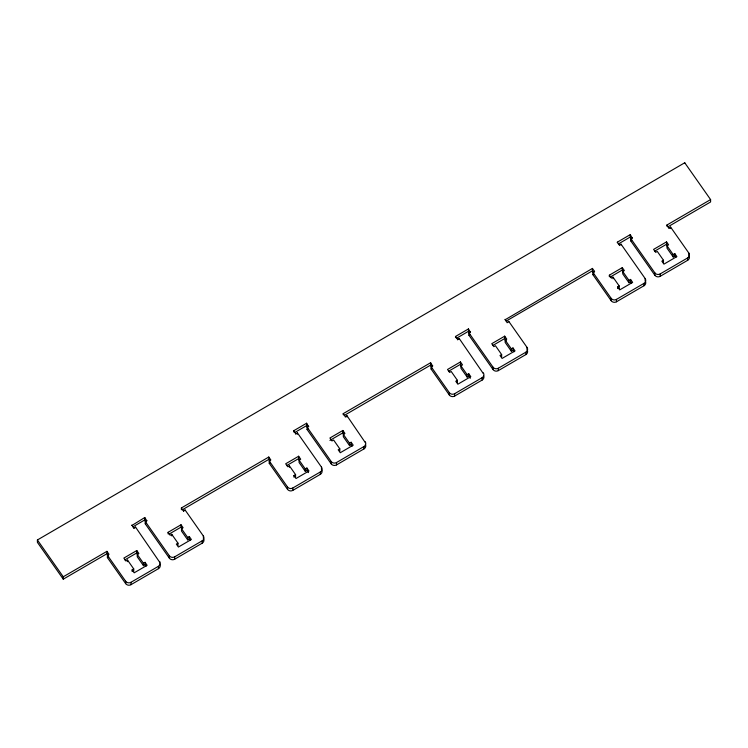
<?xml version="1.0" encoding="UTF-8"?>
<svg xmlns="http://www.w3.org/2000/svg" width="748" height="748" viewBox="0 0 748 748"><rect width="100%" height="100%" fill="white"/><g stroke="black" fill="none" stroke-linecap="round" stroke-linejoin="round"><path stroke-width="1.12" d="M63.262 579.176L63.243 576.792L106.945 551.332L106.955 553.716L63.262 579.176L37.409 542.356L37.4 539.972L684.738 162.765L710.591 199.585L710.6 201.969L667.814 226.896M131.835 525.517L144.775 517.523L146.851 520.917M293.674 431.961L293.665 430.764L306.615 423.228L308.69 426.762M455.513 337.657L455.504 336.469L468.454 328.924L470.52 332.467M617.343 242.763L617.334 242.165L630.284 234.62L632.359 238.313M132.845 526.873L144.794 519.907L144.775 517.523M294.675 432.568L306.624 425.603L306.615 423.228M456.514 338.264L468.463 331.299L468.454 328.924M618.344 243.96L630.293 237.004L630.284 234.62M133.901 528.462L135.519 527.069L159.651 562.187M203.353 538.205L203.353 538.354A3.843 3.497 -0.3 0 1 202.184 543.188L174.667 559.224A3.843 3.497 -0.3 0 1 169.366 558.158L145.243 523.796L145.234 521.412L146.851 520.468M295.741 434.158L297.358 432.774L321.481 467.135L321.49 469.52A3.843 3.497 -0.3 0 1 320.322 474.354L292.814 490.379A3.843 3.497 -0.3 0 1 287.503 489.323L269.243 463.302L269.224 460.918L270.841 459.973L268.775 457.028L181.39 507.957L181.399 509.743M365.361 444.331A3.843 3.497 -0.3 0 1 364.014 448.884L336.507 464.919A3.843 3.497 -0.3 0 1 331.205 463.863L307.073 429.492L307.063 427.108L308.681 426.173M457.57 339.854L459.188 338.47L483.32 373.579M507.125 322.743L508.743 321.35L527.013 347.371L527.022 349.755A3.843 3.497 -0.3 0 1 525.853 354.589L498.336 370.615A3.843 3.497 -0.3 0 1 493.035 369.559L468.912 335.188L468.903 332.813L470.52 331.869M619.409 245.559L621.027 244.166L645.15 278.536L645.159 280.911A3.843 3.497 -0.3 0 1 643.991 285.745L616.483 301.781A3.843 3.497 -0.3 0 1 611.172 300.715L592.912 274.694L592.893 272.319L594.52 271.374L592.444 268.429L505.059 319.798M688.861 255.451A3.843 3.497 -0.3 0 1 687.683 260.285L660.175 276.321A3.843 3.497 -0.3 0 1 654.874 275.255L630.751 240.893L630.732 238.509L632.35 237.565M145.243 523.796L146.15 523.263M307.073 429.492L307.989 428.959M468.912 335.188L469.819 334.665M630.751 240.893L631.658 240.36M343.229 414.691L343.22 413.653L430.614 362.733L432.681 366.118M666.898 226.242L666.889 225.045L710.591 199.585M182.4 509.753L268.794 459.412L268.775 457.028M344.239 415.449L430.624 365.108L430.614 362.733M506.078 321.144L592.463 270.804L592.444 268.429M159.661 563.824A3.843 3.497 -0.3 0 1 158.492 568.648L130.975 584.684A3.843 3.497 -0.3 0 1 125.673 583.627L107.403 557.606L107.394 555.222L109.012 554.277L106.945 551.332M183.456 511.342L185.074 509.958L203.344 535.979L203.344 537.466M345.296 417.047L346.913 415.654L365.174 442.423M483.647 375.786A3.843 3.497 -0.3 0 1 482.161 380.049L454.644 396.075A3.843 3.497 -0.3 0 1 449.342 395.019L431.072 368.998L431.063 366.623L432.681 365.679M668.964 228.439L670.582 227.055L688.843 253.076L688.852 254.713M107.403 557.606L108.619 556.895M269.243 463.302L270.355 462.647M431.072 368.998L431.989 368.465M592.912 274.694L593.819 274.17M143.457 565.647L143.448 563.272L145.065 562.328L145.075 564.703L143.457 565.647L137.258 556.811L137.239 554.427L138.857 553.492L136.791 550.547L123.85 558.083L125.916 561.028L127.534 560.093L133.733 568.929L133.752 571.304M168.085 533.894L168.085 532.314L181.025 524.769L183.092 527.714L181.474 528.658L181.493 531.033L187.692 539.869L189.309 538.934L189.3 536.55L187.683 537.494L187.692 539.869M305.296 471.343L305.278 468.968L306.895 468.024L306.914 470.408L305.296 471.343L299.088 462.507L299.078 460.132L300.696 459.188L298.63 456.243L285.68 463.788L287.746 466.733L289.364 465.789L295.572 474.625L295.582 477.009M349.531 445.574L349.512 443.19L351.13 442.246L351.149 444.63L349.531 445.574L343.323 436.739L343.313 434.354L344.931 433.41L342.865 430.465L329.915 438.01L331.981 440.955L333.599 440.011L339.807 448.847L339.816 451.231M467.126 377.048L467.117 374.664L468.734 373.719L468.744 376.104L467.126 377.048L460.927 368.212L460.908 365.828L462.526 364.884L460.459 361.939L447.519 369.484L449.585 372.429L451.203 371.485L457.402 380.321L457.421 382.705M511.361 351.27L511.351 348.886L512.969 347.951L512.978 350.326L511.361 351.27L505.162 342.434L505.143 340.05L506.761 339.106L504.694 336.161L491.754 343.706L493.82 346.651L495.438 345.707L501.637 354.552L501.656 356.927M609.358 276.769L609.349 275.18L622.299 267.634L624.365 270.58L622.747 271.524L622.757 273.908L628.965 282.744L630.583 281.8L630.564 279.425L628.946 280.36L628.965 282.744M673.2 256.966L673.181 254.591L674.799 253.647L674.818 256.022L673.2 256.966L666.992 248.13L666.982 245.746L668.6 244.811L666.533 241.866L653.584 249.402L655.65 252.347L657.268 251.412L663.476 260.248L663.485 262.623M124.851 559.887L136.809 552.922L136.791 550.547M169.085 534.109L181.044 527.144L181.025 524.769M286.69 465.583L298.639 458.618L298.63 456.243M329.924 440.385L342.874 432.849L342.865 430.465M448.519 371.279L460.478 364.323L460.459 361.939M492.754 345.511L504.713 338.545L504.694 336.161M610.359 276.984L622.308 270.019L622.299 267.634M654.594 251.206L666.543 244.241L666.533 241.866M177.987 545.535L177.968 543.151L171.769 534.315L170.151 535.259L168.085 532.314M619.25 288.401L619.241 286.026L613.033 277.181L611.415 278.125L609.349 275.18M132.125 571.453L132.116 569.873L133.733 568.929M177.968 543.151L176.35 544.095L178.417 547.04L191.366 539.495L189.3 536.55M293.964 477.159L293.955 475.569L295.572 474.625M339.807 448.847L338.19 449.791L340.256 452.736L353.206 445.191L351.13 442.246M457.402 380.321L455.784 381.265L457.851 384.21L470.801 376.665L468.734 373.719M501.637 354.552L500.019 355.487L502.086 358.432L515.035 350.896L512.969 347.951M617.633 288.55L617.624 286.961L619.241 286.026M663.476 260.248L661.858 261.192L663.925 264.137L676.875 256.592L674.799 253.647M107.394 555.222L125.655 581.243A3.843 3.497 -0.3 0 0 130.965 582.299L158.473 566.273A3.843 3.497 -0.3 0 0 159.642 561.439M145.234 521.412L169.357 555.783A3.843 3.497 -0.3 0 0 174.658 556.839L202.175 540.813A3.843 3.497 -0.3 0 0 203.344 535.979M269.224 460.918L287.494 486.939A3.843 3.497 -0.3 0 0 292.795 488.005L320.312 471.969A3.843 3.497 -0.3 0 0 321.481 467.135M307.063 427.108L331.186 461.479A3.843 3.497 -0.3 0 0 336.497 462.535L364.005 446.509A3.843 3.497 -0.3 0 0 365.174 441.675M431.063 366.623L449.324 392.644A3.843 3.497 -0.3 0 0 454.634 393.7L482.142 377.665A3.843 3.497 -0.3 0 0 483.311 372.841M468.903 332.813L493.025 367.175A3.843 3.497 -0.3 0 0 498.327 368.24L525.844 352.205A3.843 3.497 -0.3 0 0 527.013 347.371M592.893 272.319L611.163 298.34A3.843 3.497 -0.3 0 0 616.464 299.396L643.981 283.37A3.843 3.497 -0.3 0 0 645.15 278.536M630.732 238.509L654.855 272.88A3.843 3.497 -0.3 0 0 660.166 273.936L687.674 257.901A3.843 3.497 -0.3 0 0 688.843 253.076M666.889 225.045L668.964 227.99M666.543 244.241L667.581 245.718M674.818 256.022L675.846 257.499M666.982 245.746L673.181 254.591M630.293 237.004L631.714 239.023M617.334 242.165L619.409 245.11M630.564 279.425L632.64 282.37L619.69 289.906L617.624 286.961M622.308 270.019L623.346 271.487M630.583 281.8L631.611 283.277M622.747 271.524L628.946 280.36M592.463 270.804L593.753 272.646M505.059 319.349L507.125 322.295M504.713 338.545L506.265 340.751M512.978 350.326L514.016 351.803M505.143 340.05L511.351 348.886M468.463 331.299L469.753 333.141M455.504 336.469L457.57 339.414M460.478 364.323L461.507 365.791M468.744 376.104L470.296 378.31M460.908 365.828L467.117 374.664M430.624 365.108L431.914 366.95M343.22 413.653L345.286 416.599M342.874 432.849L343.912 434.317M351.149 444.63L352.177 446.098M343.313 434.354L349.512 443.19M306.624 425.603L307.793 427.258M293.665 430.764L295.741 433.709M306.895 468.024L308.971 470.969L296.021 478.514L293.955 475.569M298.639 458.618L299.677 460.095M306.914 470.408L308.466 472.614M299.078 460.132L305.278 468.968M268.794 459.412L269.953 461.067M181.39 507.957L183.456 510.903M181.044 527.144L182.073 528.621M189.309 538.934L190.347 540.402M181.474 528.658L187.683 537.494M144.794 519.907L146.084 521.749M131.835 525.068L133.901 528.013M145.065 562.328L147.132 565.273L134.182 572.818L132.116 569.873M136.809 552.922L137.838 554.399M145.075 564.703L146.112 566.18M137.239 554.427L143.448 563.272M106.955 553.716L108.114 555.371M37.4 539.972L63.243 576.792M687.674 257.901L687.683 260.285M684.738 162.765L684.747 163.513M670.582 227.055L670.582 228.542M660.166 273.936L660.175 276.321M654.855 272.88L654.874 275.255M643.981 283.37L643.991 285.745M621.027 244.166L621.027 244.914M616.464 299.396L616.483 301.781M613.033 277.181L613.042 278.77M611.163 298.34L611.172 300.715M594.52 271.374L594.52 271.973M525.844 352.205L525.853 354.589M508.743 321.35L508.743 321.949M498.327 368.24L498.336 370.615M493.025 367.175L493.035 369.559M482.142 377.665L482.161 380.049M459.188 338.47L459.197 339.209M454.634 393.7L454.644 396.075M449.324 392.644L449.342 395.019M364.005 446.509L364.014 448.884M346.913 415.654L346.913 416.991M336.497 462.535L336.507 464.919M331.186 461.479L331.205 463.863M320.312 471.969L320.322 474.354M297.358 432.774L297.358 434.261M292.795 488.005L292.814 490.379M289.364 465.789L289.373 467.378M287.494 486.939L287.503 489.323M202.175 540.813L202.184 543.188M185.074 509.958L185.074 510.547M174.658 556.839L174.667 559.224M171.769 534.315L171.778 535.905M169.357 555.783L169.366 558.158M158.473 566.273L158.492 568.648M135.519 527.069L135.519 527.667M130.965 582.299L130.975 584.684M127.534 560.093L127.543 561.673M125.655 581.243L125.673 583.627"/></g></svg>
